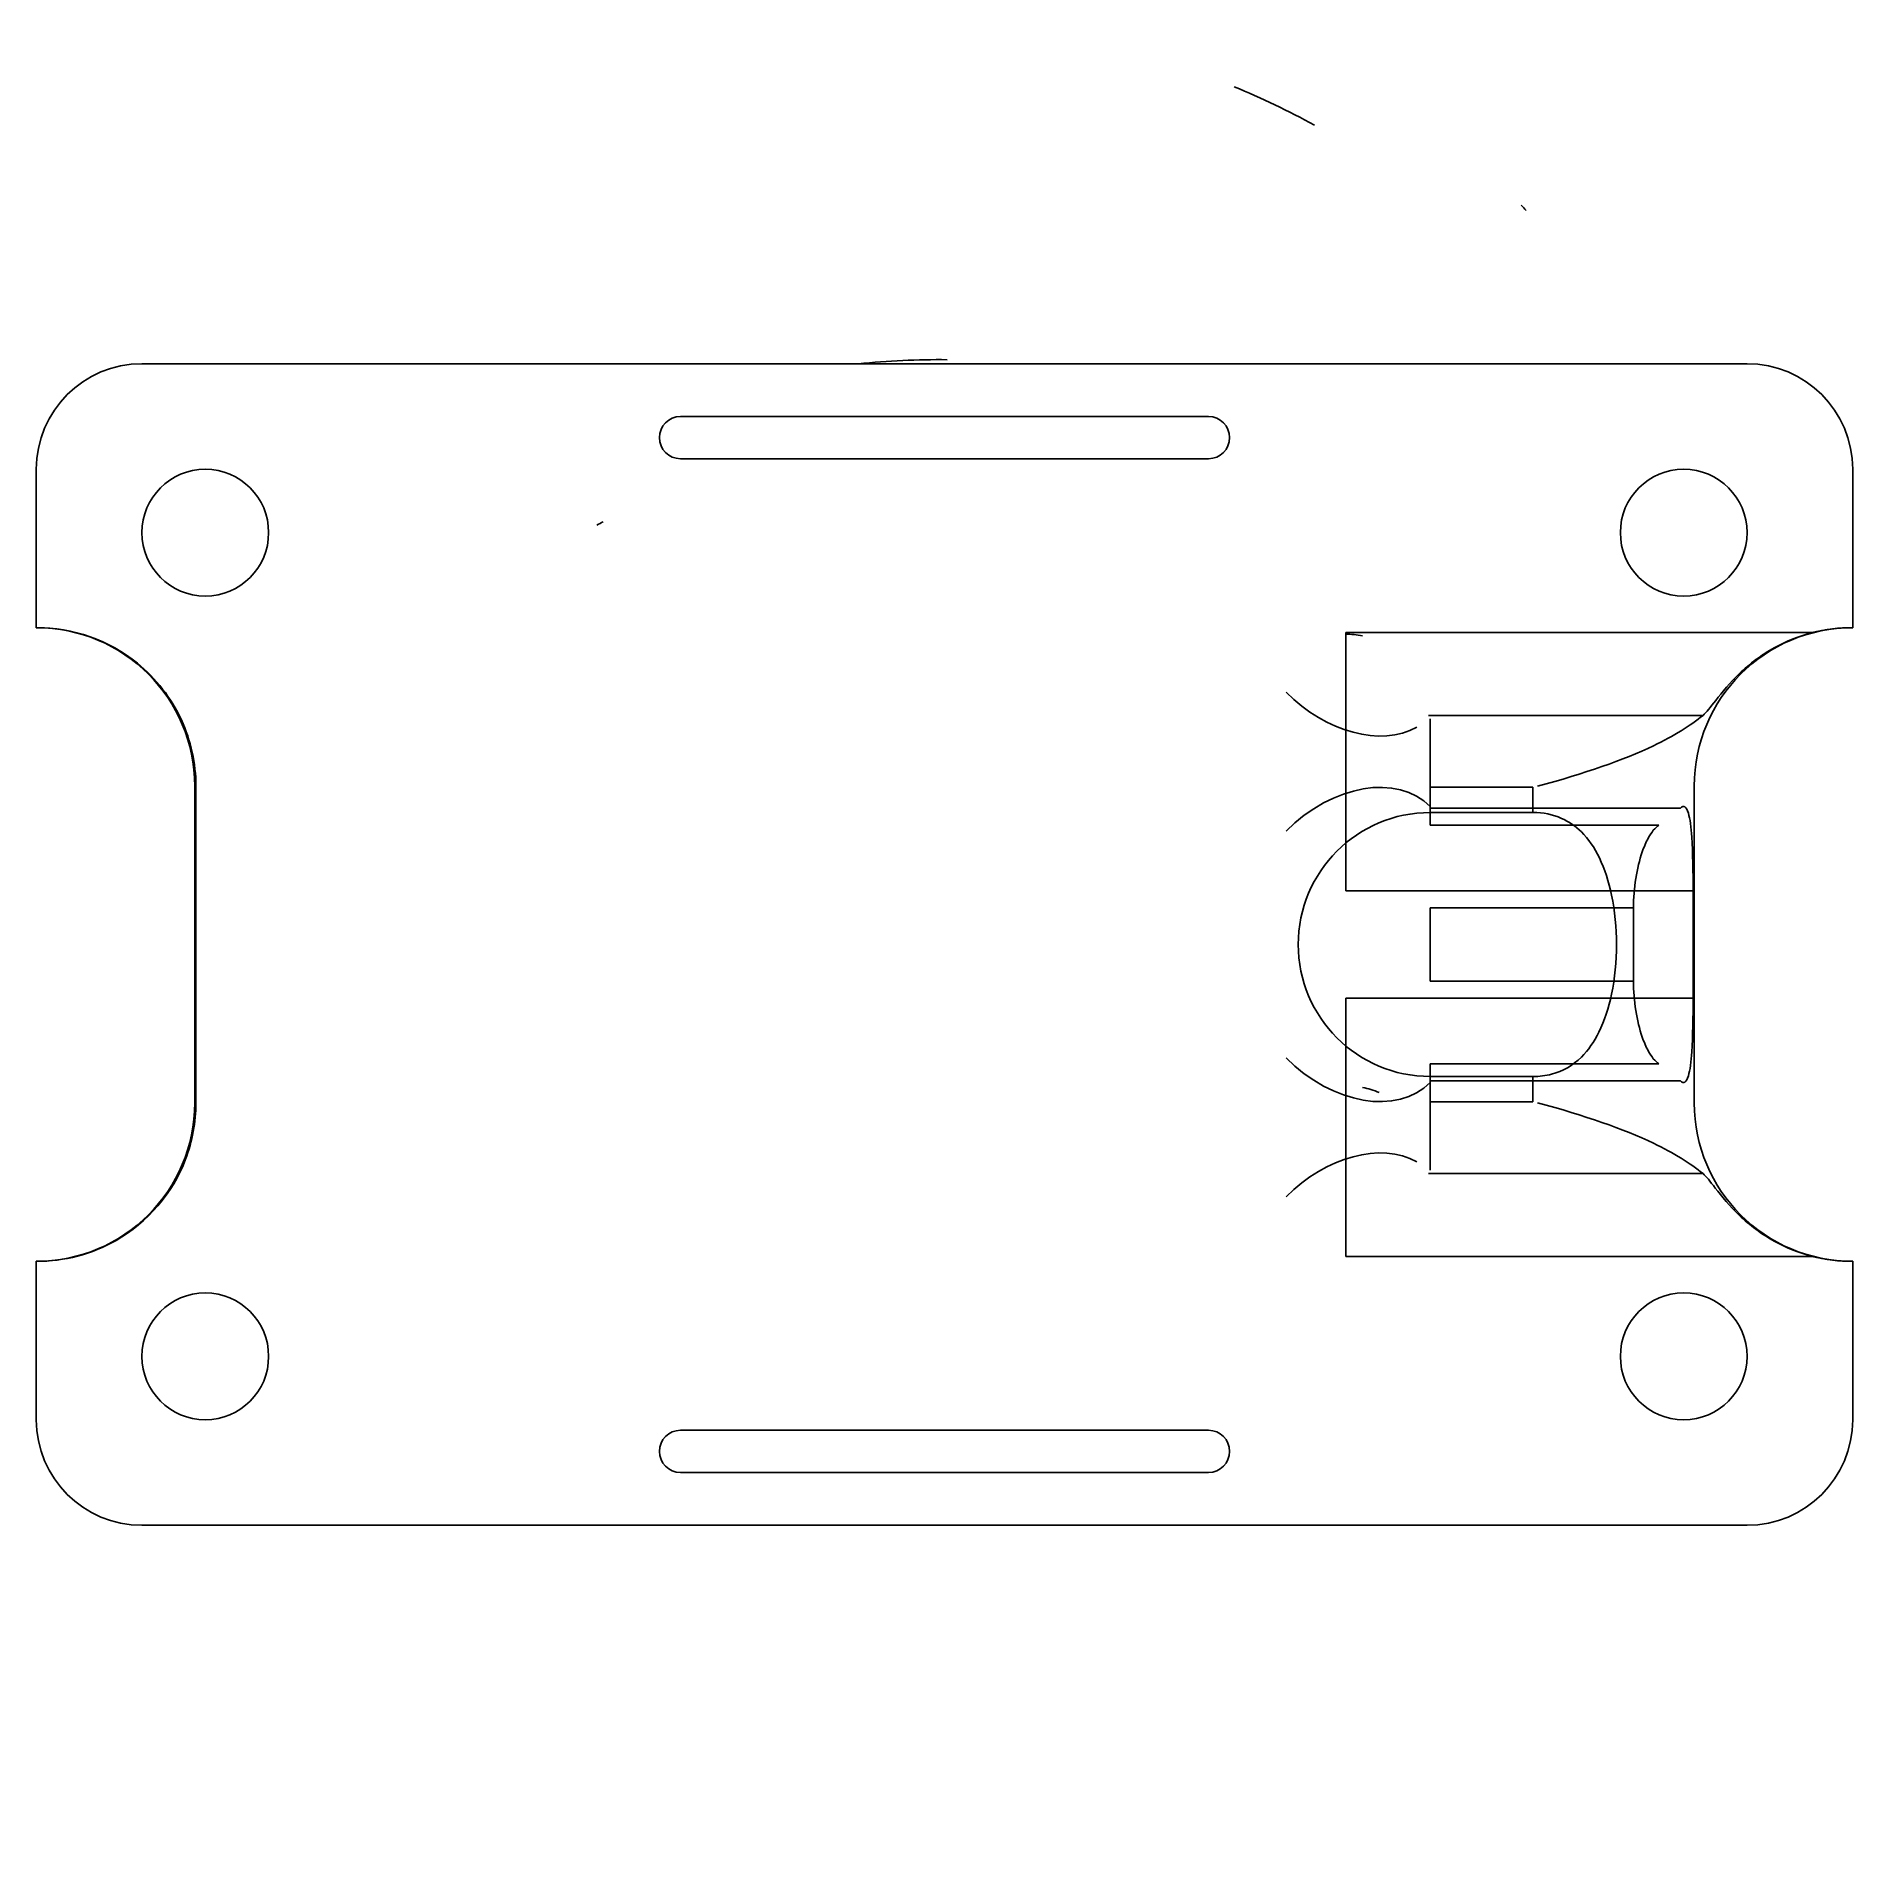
# Model space of a CAD drawing. Header units: millimetres. Extents: x -43 to 43, y -43 to 43.
import ezdxf

# ---------------------------------------------------------------- set-up
doc = ezdxf.new("R2010")
doc.units = ezdxf.units.MM
doc.layers.add('Groove', color=7, linetype='CONTINUOUS')

msp = doc.modelspace()

# ---------------------------------------------------------------- linework, layer by layer
at = {"layer": 'Groove'}
for p, q in [((-38, 27.5), (38, 27.5)), ((-38, 27.5), (38, 27.5)), ((-38, 27.5), (-38, 27.5, 2)), ((-38, 27.5, 2), (38, 27.5, 2)), ((-38, 27.5), (-38, 27.5, 2)), ((-38, 27.5, 2), (38, 27.5, 2)), ((38, 27.5), (38, 27.5, 2)), ((38, 27.5), (38, 27.5, 2)), ((-12.5, 25), (12.5, 25)), ((12.5, 25, 2), (-12.5, 25, 2)), ((-12.5, 25, 2), (-12.5, 25)), ((-12.5, 25), (12.5, 25)), ((-12.5, 25, 2), (-12.5, 25)), ((12.5, 25, 2), (-12.5, 25, 2)), ((12.5, 25, 2), (12.5, 25)), ((12.5, 25, 2), (12.5, 25)), ((-43, 14.9999), (-43, 22.5)), ((-43, 22.5), (-43, 22.5, 2)), ((-43, 14.9999), (-43, 22.5)), ((-43, 22.5), (-43, 22.5, 2)), ((-43, 15, 2), (-43, 22.5, 2)), ((-43, 15, 2), (-43, 22.5, 2)), ((12.5, 23), (-12.5, 23)), ((-12.5, 23, 2), (-12.5, 23)), ((-12.5, 23, 2), (12.5, 23, 2)), ((12.5, 23), (-12.5, 23)), ((-12.5, 23, 2), (-12.5, 23)), ((-12.5, 23, 2), (12.5, 23, 2)), ((12.5, 23, 2), (12.5, 23)), ((12.5, 23, 2), (12.5, 23)), ((43, 22.5), (43, 14.9999)), ((43, 22.5), (43, 22.5, 2)), ((43, 22.5), (43, 14.9999)), ((43, 22.5, 2), (43, 15, 2)), ((43, 22.5), (43, 22.5, 2)), ((43, 22.5, 2), (43, 15, 2)), ((-32, 19.5), (-32, 19.5, 2)), ((-32, 19.5), (-32, 19.5, 2)), ((38, 19.5), (38, 19.5, 2)), ((38, 19.5), (38, 19.5, 2)), ((19, 14.7705), (19, 2.54027)), ((19, 14.7705), (41.1104, 14.7705)), ((19, 14.7705), (19, 2.54027)), ((19, 14.7705), (41.1104, 14.7705)), ((22.9203, 10.8503, -3.20535), (35.9146, 10.8503, -3.20535)), ((22.9203, 10.8503, -3.20535), (35.9146, 10.8503, -3.20535)), ((23, 10.6892, -4), (23, 6.54027, -4)), ((23, 7.44595, -20), (23, 10.6892, -4)), ((23, 10.6892, -4), (23, 6.54027, -4)), ((23, 7.44595, -20), (23, 10.6892, -4)), ((-35.5, 7.5, 2), (-35.5, -7.5, 2)), ((-35.5, 7.5, 2), (-35.5, -7.5, 2)), ((-35.4436, 7.5), (-35.4436, -7.5)), ((-35.4436, 7.5), (-35.4436, -7.5)), ((23, 7.44595, -20), (23, 6.25, -20)), ((27.8613, 7.44595, -20), (23, 7.44595, -20)), ((23, 7.44595, -20), (23, 6.25, -20)), ((27.8613, 7.44595, -20), (23, 7.44595, -20)), ((27.8613, 7.44595, -20), (27.8613, 6.25, -20)), ((27.8613, 7.44595, -20), (27.8613, 6.25, -20)), ((35.5, 7.5, 2), (35.5, -7.5, 2)), ((35.5, 7.5, 2), (35.5, -7.5, 2)), ((23, 6.46054, -4.79465), (34.8437, 6.46054, -4.79465)), ((23, 5.64973, -8.79465), (23, 6.46054, -4.79465)), ((23, 5.64973, -8.79465), (23, 6.46054, -4.79465)), ((23, 6.46054, -4.79465), (34.8437, 6.46054, -4.79465)), ((27.8613, 6.25, -20), (23, 6.25, -20)), ((27.8613, 6.25, -20), (23, 6.25, -20)), ((23, 5.64973, -8.79465), (33.819, 5.64973, -8.79465)), ((23, 5.64973, -8.79465), (33.819, 5.64973, -8.79465)), ((19, 2.54027), (35.4436, 2.54027)), ((19, 2.54027), (35.4436, 2.54027)), ((23, -1.72946, -12), (23, 1.72946, -12)), ((23, 1.72946, -12), (32.6228, 1.72946, -12)), ((23, -1.72946, -12), (23, 1.72946, -12)), ((23, 1.72946, -12), (32.6228, 1.72946, -12)), ((32.6228, 1.72946, -12), (32.6228, -1.72946, -12)), ((32.6228, 1.72946, -12), (32.6228, -1.72946, -12)), ((35.4436, 2.54027), (35.4436, -2.54027)), ((35.4436, 2.54027), (35.4436, -2.54027)), ((19, -2.54027), (19, -14.7705)), ((19, -2.54027), (35.4436, -2.54027)), ((19, -2.54027), (19, -14.7705)), ((19, -2.54027), (35.4436, -2.54027)), ((23, -1.72946, -12), (32.6228, -1.72946, -12)), ((23, -1.72946, -12), (32.6228, -1.72946, -12)), ((23, -6.46054, -4.79465), (23, -5.64973, -8.79465)), ((23, -6.46054, -4.79465), (23, -5.64973, -8.79465)), ((23, -5.64973, -8.79465), (33.819, -5.64973, -8.79465)), ((23, -5.64973, -8.79465), (33.819, -5.64973, -8.79465)), ((23, -6.25, -20), (23, -7.44595, -20)), ((23, -6.25, -20), (23, -7.44595, -20)), ((23, -6.25, -20), (27.8613, -6.25, -20)), ((23, -6.25, -20), (27.8613, -6.25, -20)), ((23, -6.46054, -4.79465), (34.8437, -6.46054, -4.79465)), ((23, -6.46054, -4.79465), (34.8437, -6.46054, -4.79465)), ((23, -6.54027, -4), (23, -10.6892, -4)), ((23, -6.54027, -4), (23, -10.6892, -4)), ((27.8613, -6.25, -20), (27.8613, -7.44595, -20)), ((27.8613, -6.25, -20), (27.8613, -7.44595, -20)), ((27.8613, -7.44595, -20), (23, -7.44595, -20)), ((23, -7.44595, -20), (23, -10.6892, -4)), ((23, -7.44595, -20), (23, -10.6892, -4)), ((27.8613, -7.44595, -20), (23, -7.44595, -20)), ((22.9203, -10.8503, -3.20535), (35.9146, -10.8503, -3.20535)), ((22.9203, -10.8503, -3.20535), (35.9146, -10.8503, -3.20535)), ((-43, -22.5), (-43, -14.9999)), ((-43, -22.5), (-43, -14.9999)), ((-43, -22.5, 2), (-43, -15, 2)), ((-43, -22.5, 2), (-43, -15, 2)), ((19, -14.7705), (41.1104, -14.7705)), ((19, -14.7705), (41.1104, -14.7705)), ((43, -14.9999), (43, -22.5)), ((43, -14.9999), (43, -22.5)), ((43, -15, 2), (43, -22.5, 2)), ((43, -15, 2), (43, -22.5, 2)), ((-32, -19.5), (-32, -19.5, 2)), ((-32, -19.5), (-32, -19.5, 2)), ((38, -19.5), (38, -19.5, 2)), ((38, -19.5), (38, -19.5, 2)), ((-43, -22.5), (-43, -22.5, 2)), ((-43, -22.5), (-43, -22.5, 2)), ((-12.5, -23), (12.5, -23)), ((12.5, -23, 2), (-12.5, -23, 2)), ((-12.5, -23, 2), (-12.5, -23)), ((-12.5, -23), (12.5, -23)), ((-12.5, -23, 2), (-12.5, -23)), ((12.5, -23, 2), (-12.5, -23, 2)), ((12.5, -23, 2), (12.5, -23)), ((12.5, -23, 2), (12.5, -23)), ((43, -22.5), (43, -22.5, 2)), ((43, -22.5), (43, -22.5, 2)), ((12.5, -25), (-12.5, -25)), ((-12.5, -25, 2), (-12.5, -25)), ((-12.5, -25, 2), (12.5, -25, 2)), ((12.5, -25), (-12.5, -25)), ((-12.5, -25, 2), (-12.5, -25)), ((-12.5, -25, 2), (12.5, -25, 2)), ((12.5, -25, 2), (12.5, -25)), ((12.5, -25, 2), (12.5, -25)), ((38, -27.5), (-38, -27.5)), ((-38, -27.5), (-38, -27.5, 2)), ((38, -27.5), (-38, -27.5)), ((-38, -27.5), (-38, -27.5, 2)), ((38, -27.5, 2), (-38, -27.5, 2)), ((38, -27.5, 2), (-38, -27.5, 2)), ((38, -27.5), (38, -27.5, 2)), ((38, -27.5), (38, -27.5, 2))]:
    msp.add_line(p, q, dxfattribs=at)
for centre in [(-35, 19.5), (-35, 19.5), (-35, 19.5), (-35, 19.5), (35, 19.5), (35, 19.5), (35, 19.5), (35, 19.5), (-35, -19.5), (-35, -19.5), (-35, -19.5), (-35, -19.5), (35, -19.5), (35, -19.5), (35, -19.5), (35, -19.5)]:
    msp.add_circle(centre, 3, dxfattribs=at)
for centre, radius, start, end in [((0, 7.5, 2), 35.5, 0, 0), ((0, 7.5, 2), 35.5, 0, 0), ((0, 7.5, 2), 35.4436, 180, 180), ((0, 7.5, 2), 35.4436, 180, 180), ((0, -7.5, 2), 35.5, 0, 0), ((0, -7.5, 2), 35.5, 0, 0), ((0, -7.5, 2), 35.4436, 180, 180), ((0, -7.5, 2), 35.4436, 180, 180), ((-38, 22.5), 5, 90, 180), ((-38, 22.5), 5, 90, 180), ((-38, 22.5, 2), 5, 90, 180), ((-38, 22.5, 2), 5, 90, 180), ((38, 22.5), 5, 0, 90), ((38, 22.5), 5, 0, 90), ((38, 22.5, 2), 5, 0, 90), ((38, 22.5, 2), 5, 0, 90), ((-12.5, 24), 1, 90, -90), ((-12.5, 24, 2), 1, 90, -90), ((-12.5, 24), 1, 90, -90), ((-12.5, 24, 2), 1, 90, -90), ((12.5, 24), 1, -90, 90), ((12.5, 24, 2), 1, -90, 90), ((12.5, 24), 1, -90, 90), ((12.5, 24, 2), 1, -90, 90), ((-43, 7.5, 2), 7.5, 0, 90), ((-43, 7.5, 2), 7.5, 0, 90), ((43, 7.5, 2), 7.5, 90, 180), ((43, 7.5, 2), 7.5, 90, 180), ((23, 0, -20), 6.25, 90, -90), ((23, 0, -20), 6.25, 90, -90), ((23, 2.54027, -4), 4, 90, 90), ((23, 2.54027, -4), 4, 90, 90), ((23, 1.72946, -8), 3.92027, 90, 90), ((23, 1.72946, -8), 3.92027, 90, 90), ((23, -1.72946, -8), 3.92027, -90, -90), ((23, -1.72946, -8), 3.92027, -90, -90), ((23, -2.54027, -4), 4, -90, -90), ((23, -2.54027, -4), 4, -90, -90), ((-43, -7.5, 2), 7.5, -90, 0), ((-43, -7.5, 2), 7.5, -90, 0), ((43, -7.5, 2), 7.5, -180, -90), ((43, -7.5, 2), 7.5, -180, -90), ((-38, -22.5), 5, 180, -90), ((-38, -22.5), 5, 180, -90), ((-38, -22.5, 2), 5, 180, -90), ((-38, -22.5, 2), 5, 180, -90), ((-12.5, -24), 1, 90, -90), ((-12.5, -24, 2), 1, 90, -90), ((-12.5, -24), 1, 90, -90), ((-12.5, -24, 2), 1, 90, -90), ((12.5, -24), 1, -90, 90), ((12.5, -24, 2), 1, -90, 90), ((12.5, -24), 1, -90, 90), ((12.5, -24, 2), 1, -90, 90), ((38, -22.5), 5, -90, 0), ((38, -22.5), 5, -90, 0), ((38, -22.5, 2), 5, -90, 0), ((38, -22.5, 2), 5, -90, 0)]:
    msp.add_arc(centre, radius, start, end, dxfattribs=at)
for centre, major_axis, ratio, start_param, end_param in [((0, 7.83784, 2), (35.5, -7.19595), 0.980068, 1.26183, 1.37821), ((0, 7.83784, 2), (35.5, -7.19595), 0.980068, 1.26183, 1.37821), ((0, 11.9054, 2), (35.5, -7.19595), 0.980068, 0.902413, 0.911948), ((0, 11.9054, 2), (35.5, -7.19595), 0.980068, 0.902413, 0.911948), ((0, -7.83784, 2), (35.5, -7.19595), 0.980068, 1.76338, 1.87976), ((0, -7.83784, 2), (35.5, -7.19595), 0.980068, 1.76338, 1.87976), ((0, -11.9054, 2), (35.5, -7.19595), 0.980068, -4.05354, -4.04401), ((0, -11.9054, 2), (35.5, -7.19595), 0.980068, -4.05354, -4.04401), ((19, 10.6892, -4), (4, -0.81081), 0.980068, -4.71239, -4.5124), ((19, 10.6892, -4), (4, -0.81081), 0.980068, -4.71239, -4.5124), ((19, 14.7705, -4), (4, -4), 0.707107, 4.71239, 6.08319), ((19, 14.7705, -4), (4, -4), 0.707107, 4.71239, 6.08319), ((19, 2.54027, -4), (-4, -4), 0.707107, -3.14159, -1.5708), ((19, 2.54027, -4), (-4, -4), 0.707107, -3.14159, -1.5708), ((19, -2.54027, -4), (4, -4), 0.707107, 4.71239, 0), ((19, -2.54027, -4), (4, -4), 0.707107, 4.71239, 0), ((19, -10.6892, -4), (4, -0.81081), 0.980068, 1.3708, 1.5708), ((19, -10.6892, -4), (4, -0.81081), 0.980068, 1.3708, 1.5708), ((19, -14.7705, -4), (4, 4), 0.707107, -6.08319, -4.71239), ((19, -14.7705, -4), (4, 4), 0.707107, -6.08319, -4.71239)]:
    msp.add_ellipse(centre, major_axis=major_axis, ratio=ratio, start_param=start_param, end_param=end_param, dxfattribs=at)
for points, knots in [([(-43, 14.9999), (-41.272, 15.0153), (-39.5474, 14.4086), (-38.2101, 13.3142), (-37.3256, 12.5957), (-36.6087, 11.6724), (-36.1323, 10.6371), (-35.6797, 9.65749), (-35.4428, 8.57912), (-35.4436, 7.5)], [0.497976, 0.497976, 0.497976, 0.497976, 0.717693, 0.717693, 0.717693, 0.862696, 0.862696, 0.862696, 1, 1, 1, 1]), ([(-43, 14.9999), (-41.272, 15.0153), (-39.5474, 14.4086), (-38.2101, 13.3142), (-37.3256, 12.5957), (-36.6087, 11.6724), (-36.1323, 10.6371), (-35.6797, 9.65749), (-35.4428, 8.57912), (-35.4436, 7.5)], [0.497976, 0.497976, 0.497976, 0.497976, 0.717693, 0.717693, 0.717693, 0.862696, 0.862696, 0.862696, 1, 1, 1, 1]), ([(41.1104, 14.7705), (40.4839, 14.6121, -0.00071), (39.8683, 14.3706, -0.00689), (39.2788, 14.0425, -0.06681), (38.69, 13.7157, -0.12856), (38.1287, 13.2981, -0.24256), (37.6297, 12.8197, -0.50797), (37.1944, 12.4059, -0.73841), (36.8132, 11.9443, -1.09611), (36.5143, 11.5584, -1.61628), (36.2607, 11.2327, -2.05296), (36.0637, 10.9715, -2.60181), (35.9146, 10.8503, -3.20535)], [0, 0, 0, 0, 0.277143, 0.277143, 0.277143, 0.554285, 0.554285, 0.554285, 0.795823, 0.795823, 0.795823, 1, 1, 1, 1]), ([(41.1104, 14.7705), (40.4839, 14.6121, -0.00071), (39.8683, 14.3706, -0.00689), (39.2788, 14.0425, -0.06681), (38.69, 13.7157, -0.12856), (38.1287, 13.2981, -0.24256), (37.6297, 12.8197, -0.50797), (37.1944, 12.4059, -0.73841), (36.8132, 11.9443, -1.09611), (36.5143, 11.5584, -1.61628), (36.2607, 11.2327, -2.05296), (36.0637, 10.9715, -2.60181), (35.9146, 10.8503, -3.20535)], [0, 0, 0, 0, 0.277143, 0.277143, 0.277143, 0.554285, 0.554285, 0.554285, 0.795823, 0.795823, 0.795823, 1, 1, 1, 1]), ([(28.0698, 7.5, -19.7333), (30.3102, 8.08633, -16.8408), (32.1463, 8.73243, -13.6533), (33.565, 9.41208, -10.3004), (34.5387, 9.87812, -8.00129), (35.3171, 10.36, -5.62414), (35.9146, 10.8503, -3.20535)], [0, 0, 0, 0, 0.542394, 0.542394, 0.542394, 0.914261, 0.914261, 0.914261, 0.914261]), ([(28.0698, 7.5, -19.7333), (30.3102, 8.08633, -16.8408), (32.1463, 8.73243, -13.6533), (33.565, 9.41208, -10.3004), (34.5387, 9.87812, -8.00129), (35.3171, 10.36, -5.62414), (35.9146, 10.8503, -3.20535)], [0, 0, 0, 0, 0.542394, 0.542394, 0.542394, 0.914261, 0.914261, 0.914261, 0.914261]), ([(27.8613, -6.25, -20), (28.1651, -6.25076, -19.6151), (28.4605, -6.21386, -19.2247), (28.7473, -6.1393, -18.8289), (29.2663, -6.00363, -18.1132), (29.7467, -5.73223, -17.3909), (30.1542, -5.329, -16.7344), (30.4804, -5.00767, -16.2093), (30.7599, -4.60431, -15.7285), (30.9877, -4.14345, -15.3209), (31.2521, -3.60949, -14.8477), (31.4478, -3.00034, -14.4731), (31.5823, -2.35689, -14.2114), (31.7397, -1.60225, -13.9041), (31.8146, -0.80064, -13.7499), (31.8149, 0, -13.75), (31.8146, 0.79255, -13.7499), (31.7412, 1.58605, -13.901), (31.587, 2.33396, -14.2021), (31.4554, 2.97177, -14.4586), (31.2637, 3.57636, -14.8257), (31.005, 4.10821, -15.2899), (30.774, 4.58373, -15.7041), (30.4887, 4.99952, -16.1959), (30.1542, 5.329, -16.7344), (29.8737, 5.6059, -17.1859), (29.5592, 5.82184, -17.6689), (29.221, 5.97271, -18.159), (28.7966, 6.16261, -18.7745), (28.3357, 6.25021, -19.3994), (27.8613, 6.25, -20)], [0, 0, 0, 0, 0.0632016, 0.0632016, 0.0632016, 0.177818, 0.177818, 0.177818, 0.269436, 0.269436, 0.269436, 0.375629, 0.375629, 0.375629, 0.500091, 0.500091, 0.500091, 0.62328, 0.62328, 0.62328, 0.728373, 0.728373, 0.728373, 0.822289, 0.822289, 0.822289, 0.901075, 0.901075, 0.901075, 1, 1, 1, 1]), ([(27.8613, -6.25, -20), (28.1651, -6.25076, -19.6151), (28.4605, -6.21386, -19.2247), (28.7473, -6.1393, -18.8289), (29.2663, -6.00363, -18.1132), (29.7467, -5.73223, -17.3909), (30.1542, -5.329, -16.7344), (30.4804, -5.00767, -16.2093), (30.7599, -4.60431, -15.7285), (30.9877, -4.14345, -15.3209), (31.2521, -3.60949, -14.8477), (31.4478, -3.00034, -14.4731), (31.5823, -2.35689, -14.2114), (31.7397, -1.60225, -13.9041), (31.8146, -0.80064, -13.7499), (31.8149, 0, -13.75), (31.8146, 0.79255, -13.7499), (31.7412, 1.58605, -13.901), (31.587, 2.33396, -14.2021), (31.4554, 2.97177, -14.4586), (31.2637, 3.57636, -14.8257), (31.005, 4.10821, -15.2899), (30.774, 4.58373, -15.7041), (30.4887, 4.99952, -16.1959), (30.1542, 5.329, -16.7344), (29.8737, 5.6059, -17.1859), (29.5592, 5.82184, -17.6689), (29.221, 5.97271, -18.159), (28.7966, 6.16261, -18.7745), (28.3357, 6.25021, -19.3994), (27.8613, 6.25, -20)], [0, 0, 0, 0, 0.0632016, 0.0632016, 0.0632016, 0.177818, 0.177818, 0.177818, 0.269436, 0.269436, 0.269436, 0.375629, 0.375629, 0.375629, 0.500091, 0.500091, 0.500091, 0.62328, 0.62328, 0.62328, 0.728373, 0.728373, 0.728373, 0.822289, 0.822289, 0.822289, 0.901075, 0.901075, 0.901075, 1, 1, 1, 1]), ([(35.4436, 2.54027), (35.4425, 3.42593, -0.00193), (35.4307, 4.32265, -0.28824), (35.38, 5.0883, -0.91656), (35.3488, 5.54407, -1.29289), (35.3015, 5.95194, -1.80172), (35.2219, 6.22128, -2.43468), (35.1774, 6.37245, -2.78909), (35.122, 6.4775, -3.18348), (35.0575, 6.51897, -3.58769), (34.9932, 6.56126, -3.9918), (34.9197, 6.53993, -4.40511), (34.8437, 6.46054, -4.79465)], [0, 0, 0, 0, 0.440576, 0.440576, 0.440576, 0.704263, 0.704263, 0.704263, 0.852132, 0.852132, 0.852132, 1, 1, 1, 1]), ([(35.4436, 2.54027), (35.4425, 3.42593, -0.00193), (35.4307, 4.32265, -0.28824), (35.38, 5.0883, -0.91656), (35.3488, 5.54407, -1.29289), (35.3015, 5.95194, -1.80172), (35.2219, 6.22128, -2.43468), (35.1774, 6.37245, -2.78909), (35.122, 6.4775, -3.18348), (35.0575, 6.51897, -3.58769), (34.9932, 6.56126, -3.9918), (34.9197, 6.53993, -4.40511), (34.8437, 6.46054, -4.79465)], [0, 0, 0, 0, 0.440576, 0.440576, 0.440576, 0.704263, 0.704263, 0.704263, 0.852132, 0.852132, 0.852132, 1, 1, 1, 1]), ([(33.819, 5.64973, -8.79465), (33.6454, 5.53969, -9.33885), (33.4726, 5.32031, -9.83382), (33.3193, 5.03638, -10.2504), (33.2158, 4.84388, -10.5309), (33.122, 4.62727, -10.7774), (33.038, 4.38657, -10.9899), (32.77, 3.62056, -11.6684), (32.6217, 2.6713, -11.9995), (32.6228, 1.72946, -12)], [0, 0, 0, 0, 0.261761, 0.261761, 0.261761, 0.437754, 0.437754, 0.437754, 1, 1, 1, 1]), ([(33.819, 5.64973, -8.79465), (33.6454, 5.53969, -9.33885), (33.4726, 5.32031, -9.83382), (33.3193, 5.03638, -10.2504), (33.2158, 4.84388, -10.5309), (33.122, 4.62727, -10.7774), (33.038, 4.38657, -10.9899), (32.77, 3.62056, -11.6684), (32.6217, 2.6713, -11.9995), (32.6228, 1.72946, -12)], [0, 0, 0, 0, 0.261761, 0.261761, 0.261761, 0.437754, 0.437754, 0.437754, 1, 1, 1, 1]), ([(33.819, -5.64973, -8.79465), (33.6454, -5.53969, -9.33885), (33.4726, -5.32031, -9.83382), (33.3193, -5.03638, -10.2504), (33.2158, -4.84388, -10.5309), (33.122, -4.62727, -10.7774), (33.038, -4.38657, -10.9899), (32.77, -3.62056, -11.6684), (32.6217, -2.6713, -11.9995), (32.6228, -1.72946, -12)], [0, 0, 0, 0, 0.261761, 0.261761, 0.261761, 0.437754, 0.437754, 0.437754, 1, 1, 1, 1]), ([(33.819, -5.64973, -8.79465), (33.6454, -5.53969, -9.33885), (33.4726, -5.32031, -9.83382), (33.3193, -5.03638, -10.2504), (33.2158, -4.84388, -10.5309), (33.122, -4.62727, -10.7774), (33.038, -4.38657, -10.9899), (32.77, -3.62056, -11.6684), (32.6217, -2.6713, -11.9995), (32.6228, -1.72946, -12)], [0, 0, 0, 0, 0.261761, 0.261761, 0.261761, 0.437754, 0.437754, 0.437754, 1, 1, 1, 1]), ([(35.4436, -2.54027), (35.4425, -3.42593, -0.00193), (35.4307, -4.32265, -0.28824), (35.38, -5.0883, -0.91656), (35.3488, -5.54407, -1.29289), (35.3015, -5.95194, -1.80172), (35.2219, -6.22128, -2.43468), (35.1774, -6.37245, -2.78909), (35.122, -6.4775, -3.18348), (35.0575, -6.51897, -3.58769), (34.9932, -6.56126, -3.9918), (34.9197, -6.53993, -4.40511), (34.8437, -6.46054, -4.79465)], [0, 0, 0, 0, 0.440576, 0.440576, 0.440576, 0.704263, 0.704263, 0.704263, 0.852132, 0.852132, 0.852132, 1, 1, 1, 1]), ([(35.4436, -2.54027), (35.4425, -3.42593, -0.00193), (35.4307, -4.32265, -0.28824), (35.38, -5.0883, -0.91656), (35.3488, -5.54407, -1.29289), (35.3015, -5.95194, -1.80172), (35.2219, -6.22128, -2.43468), (35.1774, -6.37245, -2.78909), (35.122, -6.4775, -3.18348), (35.0575, -6.51897, -3.58769), (34.9932, -6.56126, -3.9918), (34.9197, -6.53993, -4.40511), (34.8437, -6.46054, -4.79465)], [0, 0, 0, 0, 0.440576, 0.440576, 0.440576, 0.704263, 0.704263, 0.704263, 0.852132, 0.852132, 0.852132, 1, 1, 1, 1]), ([(-35.4436, -7.5), (-35.4432, -8.40831), (-35.6103, -9.31631), (-35.9338, -10.165), (-36.5423, -11.7765), (-37.7276, -13.1603), (-39.2256, -14.0105), (-40.3676, -14.6646), (-41.684, -15.0097), (-43, -14.9999)], [0, 0, 0, 0, 0.115591, 0.115591, 0.115591, 0.334596, 0.334596, 0.334596, 0.502019, 0.502019, 0.502019, 0.502019]), ([(-35.4436, -7.5), (-35.4432, -8.40831), (-35.6103, -9.31631), (-35.9338, -10.165), (-36.5423, -11.7765), (-37.7276, -13.1603), (-39.2256, -14.0105), (-40.3676, -14.6646), (-41.684, -15.0097), (-43, -14.9999)], [0, 0, 0, 0, 0.115591, 0.115591, 0.115591, 0.334596, 0.334596, 0.334596, 0.502019, 0.502019, 0.502019, 0.502019]), ([(28.0698, -7.5, -19.7333), (30.3102, -8.08633, -16.8408), (32.1463, -8.73243, -13.6533), (33.565, -9.41208, -10.3004), (34.5387, -9.87812, -8.00129), (35.3171, -10.36, -5.62414), (35.9146, -10.8503, -3.20535)], [0, 0, 0, 0, 0.542394, 0.542394, 0.542394, 0.914261, 0.914261, 0.914261, 0.914261]), ([(28.0698, -7.5, -19.7333), (30.3102, -8.08633, -16.8408), (32.1463, -8.73243, -13.6533), (33.565, -9.41208, -10.3004), (34.5387, -9.87812, -8.00129), (35.3171, -10.36, -5.62414), (35.9146, -10.8503, -3.20535)], [0, 0, 0, 0, 0.542394, 0.542394, 0.542394, 0.914261, 0.914261, 0.914261, 0.914261]), ([(35.9146, -10.8503, -3.20535), (36.0598, -10.9684, -2.61753), (36.2505, -11.2192, -2.08133), (36.4947, -11.5333, -1.65054), (36.7957, -11.9226, -1.11386), (37.1823, -12.394, -0.74559), (37.6255, -12.8157, -0.51021), (38.1248, -13.2951, -0.24356), (38.6868, -13.7136, -0.12907), (39.2763, -14.0411, -0.06707), (39.8665, -14.3699, -0.0069), (40.483, -14.6119, -0.00072), (41.1104, -14.7705)], [0, 0, 0, 0, 0.198881, 0.198881, 0.198881, 0.444932, 0.444932, 0.444932, 0.722466, 0.722466, 0.722466, 1, 1, 1, 1]), ([(35.9146, -10.8503, -3.20535), (36.0598, -10.9684, -2.61753), (36.2505, -11.2192, -2.08133), (36.4947, -11.5333, -1.65054), (36.7957, -11.9226, -1.11386), (37.1823, -12.394, -0.74559), (37.6255, -12.8157, -0.51021), (38.1248, -13.2951, -0.24356), (38.6868, -13.7136, -0.12907), (39.2763, -14.0411, -0.06707), (39.8665, -14.3699, -0.0069), (40.483, -14.6119, -0.00072), (41.1104, -14.7705)], [0, 0, 0, 0, 0.198881, 0.198881, 0.198881, 0.444932, 0.444932, 0.444932, 0.722466, 0.722466, 0.722466, 1, 1, 1, 1])]:
    msp.add_open_spline(points, degree=3, knots=knots, dxfattribs=at)
for points, degree in [([(-43, 14.9999), (-43, 15, 2)], 1), ([(-43, 14.9999), (-43, 15, 2)], 1), ([(43, 14.9999), (42.0406, 15.0053), (41.1104, 14.7705)], 2), ([(43, 14.9999), (42.0406, 15.0053), (41.1104, 14.7705)], 2), ([(43, 14.9999), (43, 15, 2)], 1), ([(43, 14.9999), (43, 15, 2)], 1), ([(-43, -15, 2), (-43, -14.9999)], 1), ([(-43, -15, 2), (-43, -14.9999)], 1), ([(41.1104, -14.7705), (42.0406, -15.0053), (43, -14.9999)], 2), ([(41.1104, -14.7705), (42.0406, -15.0053), (43, -14.9999)], 2), ([(43, -14.9999), (43, -15, 2)], 1), ([(43, -14.9999), (43, -15, 2)], 1)]:
    msp.add_open_spline(points, degree=degree, dxfattribs=at)

doc.saveas('drawing.dxf')
